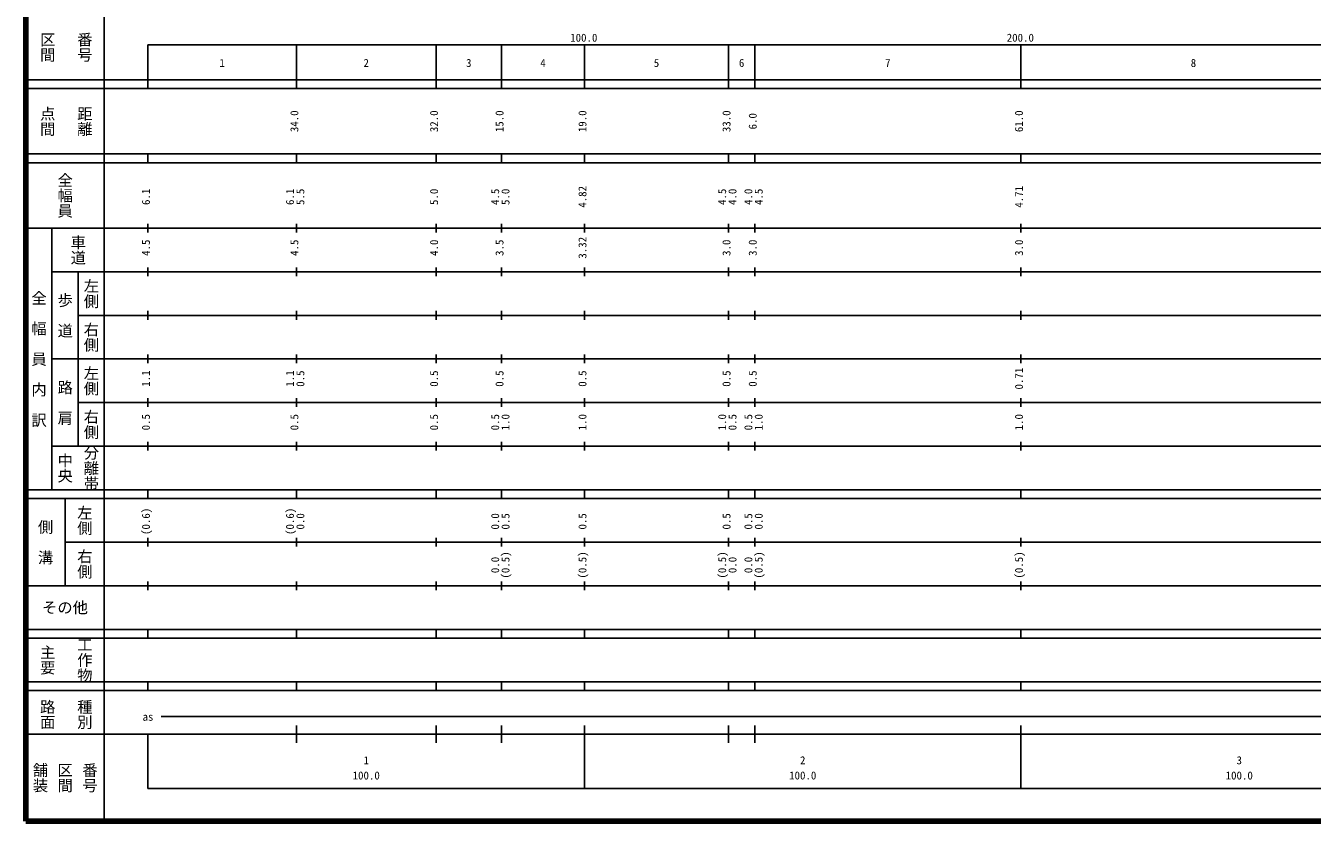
# Model space of a CAD drawing. Units: millimetres on the paper, enlarged 1000 times. Extents: x -201357293 to 680000, y -21359328 to 380000.
# Drawn here: x 40000 to 334728, y 20000 to 202409 of the extents above; entities that cross this region are included whole.
import ezdxf
from ezdxf.enums import TextEntityAlignment as Align

# ---------------------------------------------------------------- set-up
doc = ezdxf.new("R2010")
doc.units = ezdxf.units.MM
doc.header["$LTSCALE"] = 1000
doc.layers.add('M-TTL', color=2, linetype='Continuous', lineweight=140)
doc.layers.add('M-TTL-BAND', color=7, linetype='Continuous', lineweight=25)
doc.styles.add('@ＭＳ ゴシック', font='')
doc.styles.add('ＭＳ ゴシック', font='')
doc.styles.get('@ＭＳ ゴシック').set_extended_font_data('@MS Gothic')
doc.styles.get('ＭＳ ゴシック').set_extended_font_data('MS Gothic')

msp = doc.modelspace()

# ---------------------------------------------------------------- linework, layer by layer
at = {"layer": 'M-TTL'}
for p, q in [((40000, 380000), (40000, 20000)), ((40000, 20000), (680000, 20000))]:
    msp.add_line(p, q, dxfattribs=at)
at = {"layer": 'M-TTL-BAND'}
for p, q in [((58000, 370000), (58000, 20000)), ((68000, 198000), (579000, 198000)), ((68000, 198000), (68000, 188000)), ((102000, 188000), (102000, 198000)), ((134000, 188000), (134000, 198000)), ((149000, 188000), (149000, 198000)), ((168000, 188000), (168000, 198000)), ((201000, 188000), (201000, 198000)), ((207000, 188000), (207000, 198000)), ((268000, 188000), (268000, 198000)), ((40000, 190000), (579000, 190000)), ((40000, 188000), (579000, 188000)), ((40000, 173000), (579000, 173000)), ((40000, 171000), (579000, 171000)), ((68000, 171000), (68000, 173000)), ((102000, 171000), (102000, 173000)), ((134000, 171000), (134000, 173000)), ((149000, 171000), (149000, 173000)), ((168000, 171000), (168000, 173000)), ((201000, 171000), (201000, 173000)), ((207000, 171000), (207000, 173000)), ((268000, 171000), (268000, 173000)), ((68000, 155000), (68000, 157000)), ((102000, 155000), (102000, 157000)), ((134000, 155000), (134000, 157000)), ((149000, 155000), (149000, 157000)), ((168000, 155000), (168000, 157000)), ((201000, 155000), (201000, 157000)), ((207000, 155000), (207000, 157000)), ((268000, 155000), (268000, 157000)), ((40000, 156000), (579000, 156000)), ((46000, 96000), (46000, 156000)), ((46000, 146000), (579000, 146000)), ((52000, 146000), (52000, 106000)), ((68000, 145000), (68000, 147000)), ((102000, 145000), (102000, 147000)), ((134000, 145000), (134000, 147000)), ((149000, 145000), (149000, 147000)), ((168000, 145000), (168000, 147000)), ((201000, 145000), (201000, 147000)), ((207000, 145000), (207000, 147000)), ((268000, 145000), (268000, 147000)), ((52000, 136000), (579000, 136000)), ((68000, 135000), (68000, 137000)), ((102000, 135000), (102000, 137000)), ((134000, 135000), (134000, 137000)), ((149000, 135000), (149000, 137000)), ((168000, 135000), (168000, 137000)), ((201000, 135000), (201000, 137000)), ((207000, 135000), (207000, 137000)), ((268000, 135000), (268000, 137000)), ((68000, 125000), (68000, 127000)), ((102000, 125000), (102000, 127000)), ((134000, 125000), (134000, 127000)), ((149000, 125000), (149000, 127000)), ((168000, 125000), (168000, 127000)), ((201000, 125000), (201000, 127000)), ((207000, 125000), (207000, 127000)), ((268000, 125000), (268000, 127000)), ((46000, 126000), (579000, 126000)), ((52000, 116000), (579000, 116000)), ((68000, 115000), (68000, 117000)), ((102000, 115000), (102000, 117000)), ((134000, 115000), (134000, 117000)), ((149000, 115000), (149000, 117000)), ((168000, 115000), (168000, 117000)), ((201000, 115000), (201000, 117000)), ((207000, 115000), (207000, 117000)), ((268000, 115000), (268000, 117000)), ((68000, 105000), (68000, 107000)), ((102000, 105000), (102000, 107000)), ((134000, 105000), (134000, 107000)), ((149000, 105000), (149000, 107000)), ((168000, 105000), (168000, 107000)), ((201000, 105000), (201000, 107000)), ((207000, 105000), (207000, 107000)), ((268000, 105000), (268000, 107000)), ((46000, 106000), (579000, 106000)), ((40000, 96000), (579000, 96000)), ((68000, 94000), (68000, 96000)), ((102000, 94000), (102000, 96000)), ((134000, 94000), (134000, 96000)), ((149000, 94000), (149000, 96000)), ((168000, 94000), (168000, 96000)), ((201000, 94000), (201000, 96000)), ((207000, 94000), (207000, 96000)), ((268000, 94000), (268000, 96000)), ((40000, 94000), (579000, 94000)), ((49000, 94000), (49000, 74000)), ((49000, 84000), (579000, 84000)), ((68000, 83000), (68000, 85000)), ((102000, 83000), (102000, 85000)), ((134000, 83000), (134000, 85000)), ((149000, 83000), (149000, 85000)), ((168000, 83000), (168000, 85000)), ((201000, 83000), (201000, 85000)), ((207000, 83000), (207000, 85000)), ((268000, 83000), (268000, 85000)), ((40000, 74000), (579000, 74000)), ((68000, 73000), (68000, 75000)), ((102000, 73000), (102000, 75000)), ((134000, 73000), (134000, 75000)), ((149000, 73000), (149000, 75000)), ((168000, 73000), (168000, 75000)), ((201000, 73000), (201000, 75000)), ((207000, 73000), (207000, 75000)), ((268000, 73000), (268000, 75000)), ((40000, 64000), (579000, 64000)), ((40000, 62000), (579000, 62000)), ((68000, 62000), (68000, 64000)), ((102000, 62000), (102000, 64000)), ((134000, 62000), (134000, 64000)), ((149000, 62000), (149000, 64000)), ((168000, 62000), (168000, 64000)), ((201000, 62000), (201000, 64000)), ((207000, 62000), (207000, 64000)), ((268000, 62000), (268000, 64000)), ((40000, 52000), (579000, 52000)), ((68000, 50000), (68000, 52000)), ((102000, 50000), (102000, 52000)), ((134000, 50000), (134000, 52000)), ((149000, 50000), (149000, 52000)), ((168000, 50000), (168000, 52000)), ((201000, 50000), (201000, 52000)), ((207000, 50000), (207000, 52000)), ((268000, 50000), (268000, 52000)), ((40000, 50000), (579000, 50000)), ((71000, 44000), (565000, 44000)), ((102000, 38000), (102000, 42000)), ((134000, 38000), (134000, 42000)), ((149000, 38000), (149000, 42000)), ((168000, 27500), (168000, 42000)), ((201000, 38000), (201000, 42000)), ((207000, 38000), (207000, 42000)), ((268000, 27500), (268000, 42000)), ((40000, 40000), (579000, 40000)), ((68000, 40000), (68000, 27500)), ((68000, 27500), (579000, 27500))]:
    msp.add_line(p, q, dxfattribs=at)

# ---------------------------------------------------------------- texts
at = {"layer": 'M-TTL-BAND', "style": '@ＭＳ ゴシック'}
for s, p in [('区間', (45000, 197500)), ('番号', (53500, 197500)), ('点間', (45000, 180500)), ('距離', (53500, 180500)), ('全幅員', (49000, 163500)), ('車道', (52000, 151000)), ('全\u3000幅\u3000員\u3000内\u3000訳', (43000, 126000)), ('左側', (55000, 141000)), ('歩\u3000道', (49000, 136000)), ('右側', (55000, 131000)), ('左側', (55000, 121000)), ('路\u3000肩', (49000, 116000)), ('右側', (55000, 111000)), ('中央', (49000, 101000)), ('分離帯', (55000, 101000)), ('左側', (53500, 89000)), ('側\u3000溝', (44500, 84000)), ('右側', (53500, 79000)), ('主要', (45000, 57000)), ('工作物', (53500, 57000)), ('路面', (45000, 44500)), ('種別', (53500, 44500)), ('舗装', (43333, 30000)), ('区間', (49000, 30000)), ('番号', (54667, 30000))]:
    msp.add_text(s, height=2566, rotation=270, dxfattribs=at).set_placement(p, align=Align.MIDDLE_CENTER)
at = {"layer": 'M-TTL-BAND', "style": 'ＭＳ ゴシック'}
for s, p in [('100.0', (167844, 198195)), ('200.0', (267844, 198195)), ('1', (85000, 192405)), ('2', (118000, 192405)), ('3', (141500, 192405)), ('4', (158500, 192405)), ('5', (184500, 192405)), ('6', (204000, 192405)), ('7', (237500, 192405)), ('8', (307500, 192405)), ('as', (68000, 42500)), ('1', (118000, 32523)), ('2', (218000, 32523)), ('3', (318000, 32523)), ('100.0', (118000, 29033)), ('100.0', (218000, 29033)), ('100.0', (318000, 29033))]:
    msp.add_text(s, height=1833, dxfattribs=at).set_placement(p, align=Align.BOTTOM_CENTER)
for s, p in [('34.0', (103000, 180500)), ('32.0', (135000, 180500)), ('15.0', (150000, 180500)), ('19.0', (169000, 180500)), ('33.0', (202000, 180500)), ('61.0', (269000, 180500)), ('6.0', (208000, 180500)), ('4.82', (169000, 163174)), ('4.71', (269000, 163174)), ('6.1', (69000, 163174)), ('6.1', (102000, 163174)), ('5.5', (104370, 163174)), ('5.0', (135000, 163174)), ('4.5', (149000, 163174)), ('5.0', (151370, 163174)), ('4.5', (201000, 163174)), ('4.0', (203370, 163174)), ('4.0', (207000, 163174)), ('4.5', (209370, 163174)), ('3.32', (169000, 151500)), ('4.5', (69000, 151500)), ('4.5', (103000, 151500)), ('4.0', (135000, 151500)), ('3.5', (150000, 151500)), ('3.0', (202000, 151500)), ('3.0', (208000, 151500)), ('3.0', (269000, 151500)), ('0.71', (269000, 121500)), ('1.1', (69000, 121500)), ('1.1', (102000, 121500)), ('0.5', (104370, 121500)), ('0.5', (135000, 121500)), ('0.5', (150000, 121500)), ('0.5', (169000, 121500)), ('0.5', (202000, 121500)), ('0.5', (208000, 121500)), ('0.5', (69000, 111500)), ('0.5', (103000, 111500)), ('0.5', (135000, 111500)), ('0.5', (149000, 111500)), ('1.0', (151370, 111500)), ('1.0', (169000, 111500)), ('1.0', (201000, 111500)), ('0.5', (203370, 111500)), ('0.5', (207000, 111500)), ('1.0', (209370, 111500)), ('1.0', (269000, 111500)), ('(0.6)', (69000, 88764)), ('(0.6)', (102000, 88764)), ('0.0', (104370, 88764)), ('0.0', (149000, 88764)), ('0.5', (151370, 88764)), ('0.5', (169000, 88764)), ('0.5', (202000, 88764)), ('0.5', (207000, 88764)), ('0.0', (209370, 88764)), ('0.0', (149000, 78764)), ('(0.5)', (151370, 78764)), ('(0.5)', (169000, 78764)), ('(0.5)', (201000, 78764)), ('0.0', (203370, 78764)), ('0.0', (207000, 78764)), ('(0.5)', (209370, 78764)), ('(0.5)', (269000, 78764))]:
    msp.add_text(s, height=1833, rotation=90, dxfattribs=at).set_placement(p, align=Align.BOTTOM_CENTER)
msp.add_text('その他', height=2566, dxfattribs=at).set_placement((49000, 69000), align=Align.MIDDLE_CENTER)

doc.saveas('drawing.dxf')
